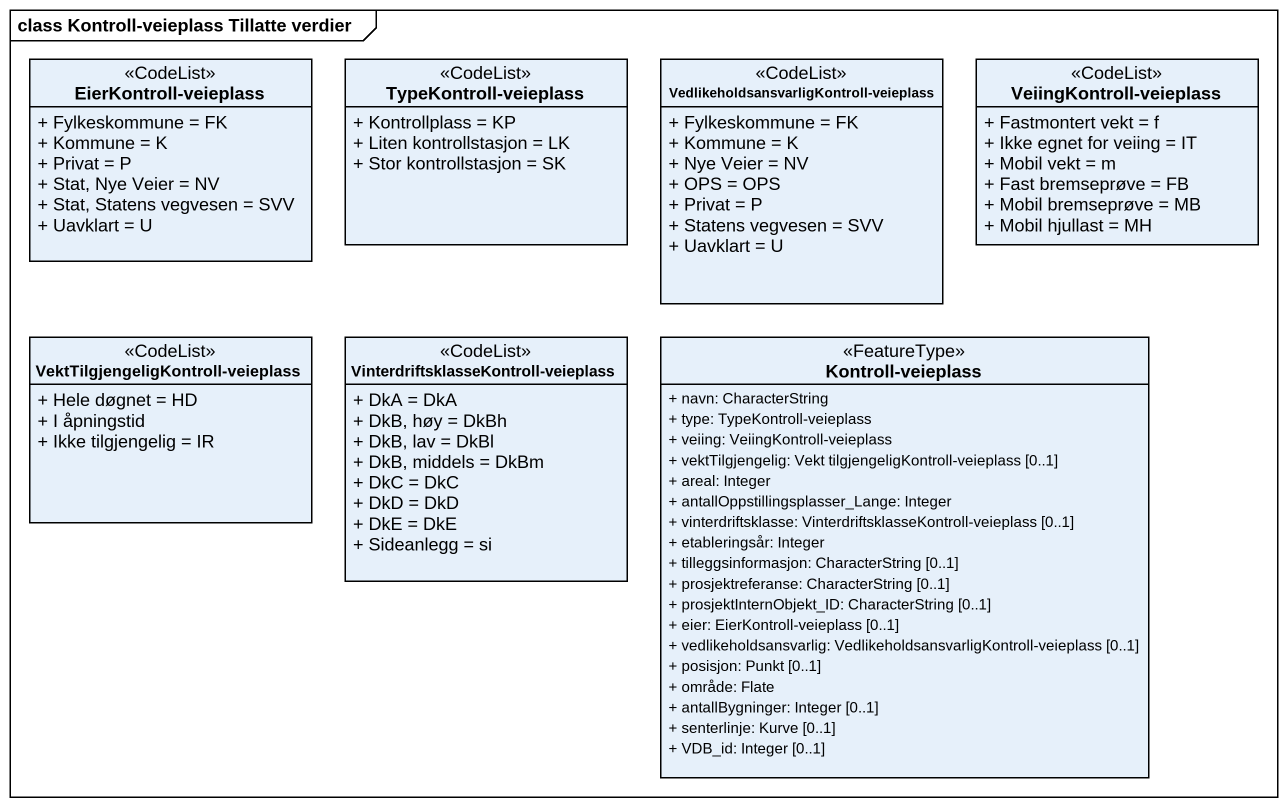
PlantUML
@startuml
mainframe class Kontroll-veieplass Tillatte verdier
hide circle
hide empty members
skinparam classAttributeIconSize 0
class "EierKontroll-veieplass" as EierKontroll_veieplass <<CodeList>> {
  + Fylkeskommune = FK
  + Kommune = K
  + Privat = P
  + Stat, Nye Veier = NV
  + Stat, Statens vegvesen = SVV
  + Uavklart = U
}
class "TypeKontroll-veieplass" as TypeKontroll_veieplass <<CodeList>> {
  + Kontrollplass = KP
  + Liten kontrollstasjon = LK
  + Stor kontrollstasjon = SK
}
class "VedlikeholdsansvarligKontroll-veieplass" as VedlikeholdsansvarligKontrol <<CodeList>> {
  + Fylkeskommune = FK
  + Kommune = K
  + Nye Veier = NV
  + OPS = OPS
  + Privat = P
  + Statens vegvesen = SVV
  + Uavklart = U
}
class "VeiingKontroll-veieplass" as VeiingKontroll_veieplass <<CodeList>> {
  + Fastmontert vekt = f
  + Ikke egnet for veiing = IT
  + Mobil vekt = m
  + Fast bremseprøve = FB
  + Mobil bremseprøve = MB
  + Mobil hjullast = MH
}
class "VektTilgjengeligKontroll-veieplass" as VektTilgjengeligKontroll <<CodeList>> {
  + Hele døgnet = HD
  + I åpningstid
  + Ikke tilgjengelig = IR
}
class "VinterdriftsklasseKontroll-veieplass" as VinterdriftsklasseKontroll <<CodeList>> {
  + DkA = DkA
  + DkB, høy = DkBh
  + DkB, lav = DkBl
  + DkB, middels = DkBm
  + DkC = DkC
  + DkD = DkD
  + DkE = DkE
  + Sideanlegg = si
}
class "Kontroll-veieplass" as Kontroll_veieplass <<FeatureType>> {
  + navn: CharacterString
  + type: TypeKontroll-veieplass
  + veiing: VeiingKontroll-veieplass
  + vektTilgjengelig: Vekt tilgjengeligKontroll-veieplass [0..1]
  + areal: Integer
  + antallOppstillingsplasser_Lange: Integer
  + vinterdriftsklasse: VinterdriftsklasseKontroll-veieplass [0..1]
  + etableringsår: Integer
  + tilleggsinformasjon: CharacterString [0..1]
  + prosjektreferanse: CharacterString [0..1]
  + prosjektInternObjekt_ID: CharacterString [0..1]
  + eier: EierKontroll-veieplass [0..1]
  + vedlikeholdsansvarlig: VedlikeholdsansvarligKontroll-veieplass [0..1]
  + posisjon: Punkt [0..1]
  + område: Flate
  + antallBygninger: Integer [0..1]
  + senterlinje: Kurve [0..1]
  + VDB_id: Integer [0..1]
}
@enduml
